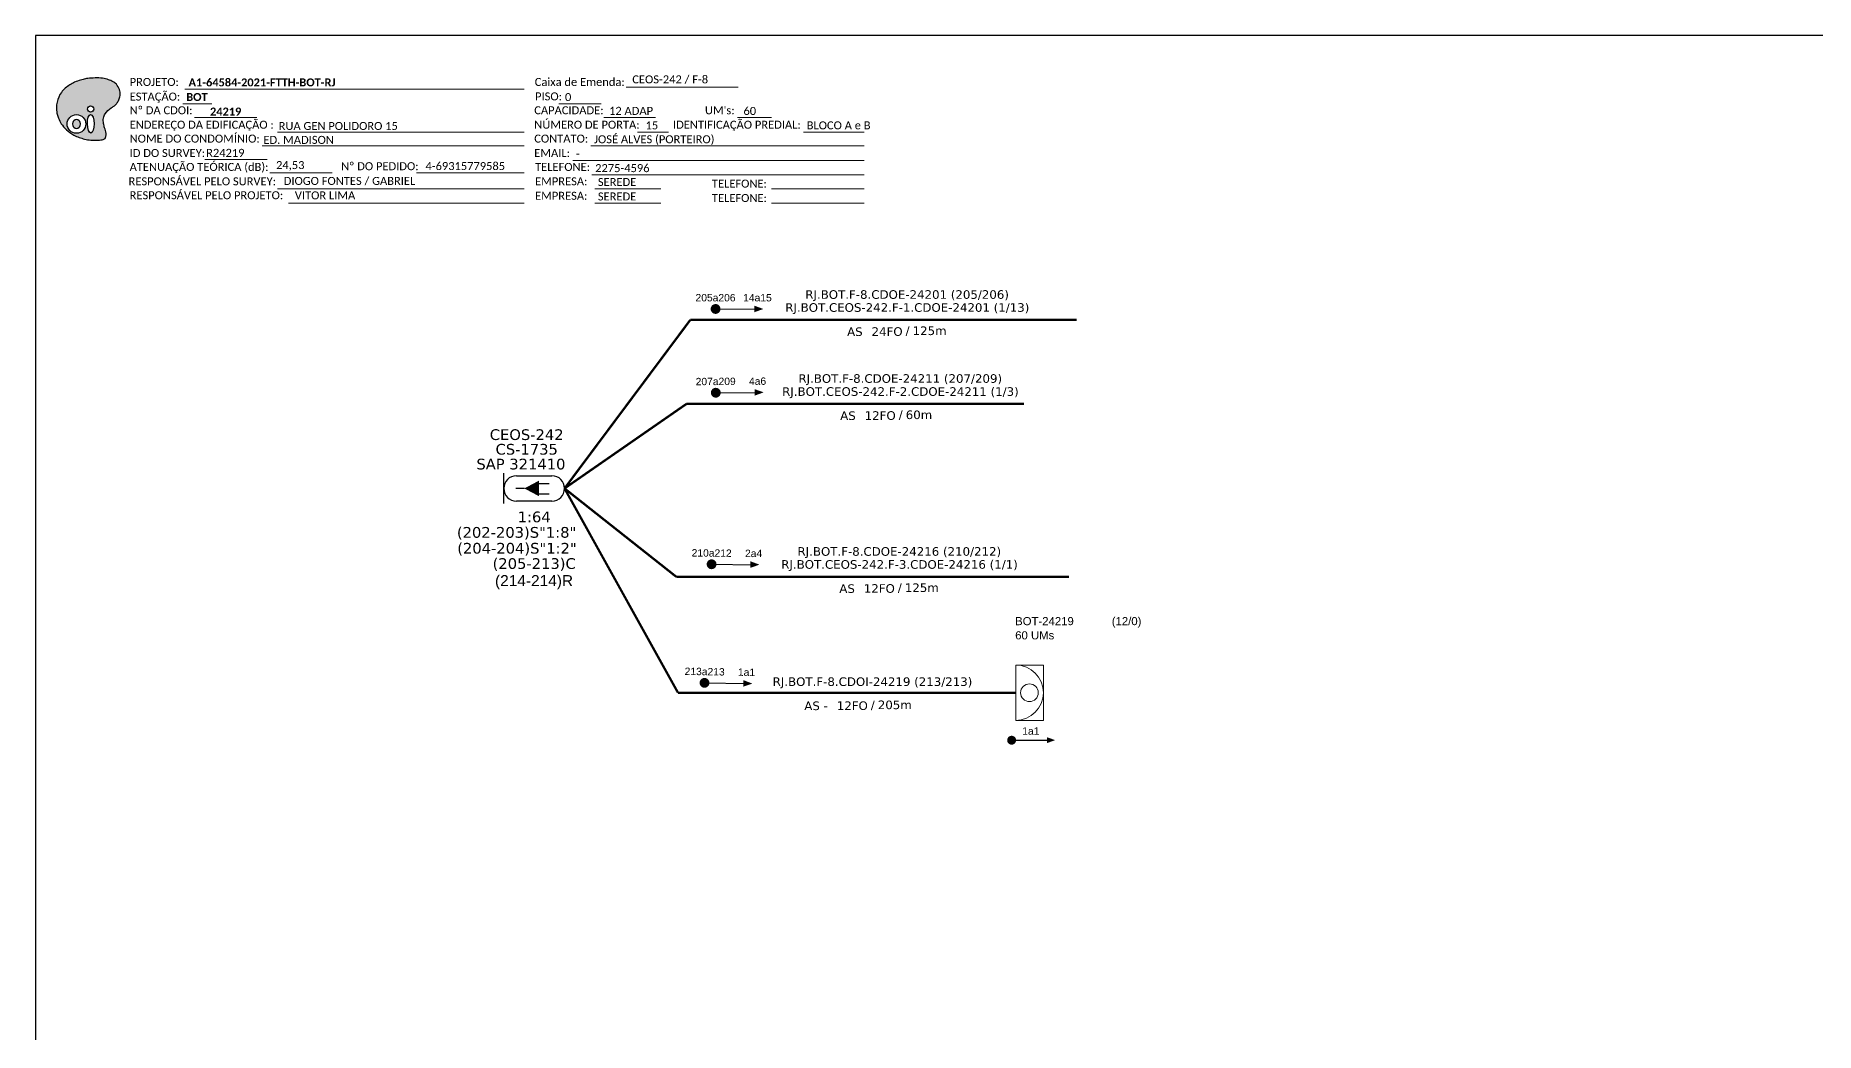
# Model space of a CAD drawing. Extents: x -89 to 749, y 705 to 1299.
# Drawn here: x -89.3 to 309.4, y 1075.5 to 1299 of the extents above; entities that cross this region are included whole.
import ezdxf
from ezdxf.enums import TextEntityAlignment as Align

# ---------------------------------------------------------------- set-up
doc = ezdxf.new("R2010")
doc.units = 0
for name, color, linetype, lineweight in [("20.0-LEGENDA DOS CDO'S", 1, 'Continuous', 0), ('20.1-CDO_INTERIOR', 1, 'Continuous', 0), ('40.1-ETIQUETAS', 1, 'Continuous', 20)]:
    doc.layers.add(name, color=color, linetype=linetype, lineweight=lineweight)
for name, color, linetype in [('20.4-CEOS', 1, 'Continuous'), ('CAP a instalar', 1, 'Continuous'), ('SETA', 7, 'Continuous')]:
    doc.layers.add(name, color=color, linetype=linetype)
doc.styles.add('ARIAL', font='arial.ttf')
doc.styles.add('siredit', font='verdana.ttf')
doc.styles.add('WMF-Calibri0', font='calibri.ttf')
doc.styles.add('WMF-Calibri1', font='calibrib.ttf')
doc.linetypes.add('FENCELINE1', pattern='A,0.25,-0.1,[133,ltypeshp.shx,S=0.1,R=0,X=-0.1,Y=0],-0.1,1', length=1.45)

# ---------------------------------------------------------------- blocks, each defined once
blk = doc.blocks.new('OI')
h = blk.add_hatch(color=40)
edge = h.paths.add_edge_path()
edge.add_spline(control_points=[(4.35, -0.67), (3.92, -0.99), (3.26, -1.5), (2.81, -2.59), (2.9, -3.5), (3.06, -4.27), (3.31, -4.85), (3.37, -5.39), (3.4, -5.88), (3.2, -6.4), (2.54, -6.61), (1.65, -6.63), (0.55, -6.67), (-0.56, -6.42), (-1.61, -6.14), (-2.77, -5.61), (-3.92, -4.77), (-4.89, -3.7), (-5.34, -2.65), (-5.6, -1.94), (-5.85, -0.96), (-5.71, 0.47), (-5.1, 2.02), (-4.14, 3.02), (-3.3, 3.61), (-2.37, 4.16), (-1.36, 4.44), (-0.56, 4.7), (0.79, 4.85), (2.24, 4.97), (3.79, 4.57), (4.67, 4.21), (5.44, 3.65), (5.76, 2.99), (6.03, 2.21), (6.01, 1.46), (5.72, 0.64), (5.31, 0.08), (4.88, -0.38), (4.51, -0.55), (4.35, -0.67)], knot_values=[0, 0, 0, 0, 1.60434, 2.417191, 3.427595, 4.282808, 4.776746, 5.304182, 5.888771, 6.258406, 6.858137, 7.79129, 8.986195, 10.124242, 11.187857, 12.242908, 13.953784, 15.414161, 16.515391, 17.349188, 17.675853, 19.552021, 21.515531, 22.568638, 23.63245, 24.621084, 25.782718, 26.745347, 27.142653, 29.870543, 31.004649, 31.921532, 32.709589, 33.801391, 34.042471, 35.192333, 35.971461, 36.628871, 37.254359, 37.836911, 37.836911, 37.836911, 37.836911], degree=3, periodic=0)
h.paths.add_polyline_path([(1.13, -0.87, -1), (-0.04, -0.87, -1)], flags=16)
edge = h.paths.add_edge_path(flags=16)
edge.add_ellipse((0.56, -3.59), major_axis=(-0.02, 1.71), ratio=0.361305, start_angle=0, end_angle=360)
h.paths.add_polyline_path([(-0.36, -3.62, -1), (-3.8, -3.62, -1)], flags=16)
edge = h.paths.add_edge_path(flags=0)
edge.add_ellipse((-2.08, -3.62), major_axis=(0, 0.885), ratio=0.758294, start_angle=0, end_angle=360)
at = {"color": 40}
for centre, radius in [((-2.08, -3.62), 1.72), ((0.54, -0.87), 0.587)]:
    blk.add_circle(centre, radius, dxfattribs=at)
blk.add_ellipse((-2.08, -3.62), major_axis=(0, 0.885), ratio=0.758294, start_param=-3.141592653589792, end_param=3.141592653589792, dxfattribs=at)
blk.add_ellipse((0.56, -3.59), major_axis=(-0.02, 1.71), ratio=0.361305, dxfattribs=at)
at = {"color": 40, "start_tangent": (-0.800898, -0.598801), "end_tangent": (-0.800898, -0.598801)}
blk.add_spline([(4.35, -0.67), (3.2, -1.78), (2.9, -2.54), (2.92, -3.55), (3.12, -4.38), (3.28, -4.85), (3.37, -5.37), (3.35, -5.95), (3.2, -6.29), (2.66, -6.55), (1.73, -6.63), (0.54, -6.62), (-0.58, -6.41), (-1.6, -6.11), (-2.56, -5.67), (-3.95, -4.67), (-4.89, -3.56), (-5.37, -2.56), (-5.64, -1.78), (-5.72, -1.46), (-5.63, 0.42), (-4.84, 2.22), (-4.13, 2.99), (-3.27, 3.62), (-2.4, 4.09), (-1.3, 4.47), (-0.37, 4.72), (0.02, 4.77), (2.75, 4.8), (3.85, 4.53), (4.69, 4.16), (5.31, 3.68), (5.85, 2.73), (5.93, 2.5), (5.94, 1.35), (5.67, 0.62), (5.29, 0.08), (4.84, -0.36), (4.35, -0.67)], degree=3, dxfattribs=at)
blk = doc.blocks.new('CARIMBO')
at = {"color": 7, "lineweight": 0}
for points in [[(35.66, -16.79), (111.64, -16.79)], [(134.48, -16.3), (159.61, -16.3)], [(35.15, -20.06), (41.7, -20.06)], [(37.81, -23.14), (51.75, -23.14)], [(119.43, -20.02), (128.92, -20.02)], [(129.48, -23.14), (141.1, -23.14)], [(159.42, -23.14), (167.09, -23.14)], [(56.38, -26.37), (111.64, -26.37)], [(137.07, -26.37), (144.01, -26.37)], [(174.24, -26.37), (187.8, -26.37)], [(52.97, -29.48), (111.64, -29.48)], [(126.6, -29.48), (187.83, -29.48)], [(40.13, -32.55), (54.07, -32.55)], [(54.67, -35.52), (68.61, -35.52)], [(122.56, -32.72), (187.83, -32.72)], [(56.38, -39.07), (111.64, -39.07)], [(126.84, -35.96), (187.83, -35.96)], [(127.45, -39.07), (142.25, -39.07)], [(167.06, -39.07), (187.83, -39.07)], [(58.87, -42.31), (111.64, -42.31)], [(127.45, -42.31), (142.25, -42.31)], [(167.06, -42.31), (187.83, -42.31)]]:
    blk.add_lwpolyline(points, dxfattribs=at)
at = {"color": 7, "xscale": 1.213923925163967, "yscale": 1.213923925163967, "zscale": 1.213923925163967, "rotation": 0.1532896023949059}
blk.add_blockref('OI', (13.86, -20.16), dxfattribs=at)
at = {"color": 7, "lineweight": 0, "style": 'WMF-Calibri0'}
for s, height, p in [('PROJETO:', 1.793, (23.26, -16.04)), ('Caixa de Emenda:', 1.7927, (114.02, -16.04)), ('ESTAÇÃO:', 1.793, (23.26, -19.32)), ('PISO:', 1.793, (114.09, -19.28)), ('ENDEREÇO DA EDIFICAÇÃO :', 1.7927, (23.26, -25.63)), ('Nº DA CDOI:', 1.7927, (23.26, -22.39)), ('CAPACIDADE:', 1.7927, (113.91, -22.39)), ('NÚMERO DE PORTA:', 1.7927, (113.91, -25.63)), ('IDENTIFICAÇÃO PREDIAL:', 1.7927, (144.99, -25.63)), ("UM's:", 1.793, (152.15, -22.39)), ('NOME DO CONDOMÍNIO:', 1.7927, (23.26, -28.74)), ('CONTATO:', 1.793, (113.91, -28.74)), ('ID DO SURVEY:', 1.7927, (23.26, -31.97)), ('EMAIL:', 1.793, (113.91, -31.97)), ('ATENUAÇÃO TEÓRICA (dB):', 1.7927, (23.26, -35.09)), ('TELEFONE:', 1.793, (114.09, -35.09)), ('RESPONSÁVEL PELO SURVEY:', 1.7927, (23.02, -38.32)), ('RESPONSÁVEL PELO PROJETO:', 1.7927, (23.26, -41.44)), ('EMPRESA:', 1.793, (114.09, -38.32)), ('EMPRESA:', 1.793, (114.09, -41.56)), ('TELEFONE:', 1.793, (153.7, -38.83)), ('TELEFONE:', 1.793, (153.7, -42.06))]:
    blk.add_text(s, height=height, dxfattribs=at).set_placement(p)
at = {"color": 7, "lineweight": 0, "flags": 8}
for tag, p, style in [('PROJ', (36.46, -16.13), 'WMF-Calibri1'), ('CEOS-XX', (135.87, -15.46), 'WMF-Calibri0'), ('EST', (35.94, -19.41), 'WMF-Calibri1'), ('PISO_PTR', (120.78, -19.42), 'WMF-Calibri0'), ('CAPAC.', (130.66, -22.52), 'WMF-Calibri0'), ('N°', (138.85, -25.77), 'WMF-Calibri0'), ("UC'S", (160.78, -22.54), 'WMF-Calibri0'), ('N°PREDIO', (174.94, -25.77), 'WMF-Calibri0'), ('NOME_DO_COND.', (53.23, -29.02), 'WMF-Calibri0'), ('LOGRADOURO', (56.65, -25.91), 'WMF-Calibri0'), ('NOME_DO_CONTATO', (127.3, -28.89), 'WMF-Calibri0'), ('_ID_', (40.39, -31.94), 'WMF-Calibri0'), ('EMAIL', (123.26, -32.12), 'WMF-Calibri0'), ('O_POTEN', (56.06, -34.68), 'WMF-Calibri0'), ('TELEFONE', (127.55, -35.36), 'WMF-Calibri0'), ('RES_SURVEY', (57.78, -38.23), 'WMF-Calibri0'), ('RES_PROJ', (60.27, -41.47), 'WMF-Calibri0'), ('EMP_RESP_SURVEY', (128.16, -38.47), 'WMF-Calibri0'), ('CONT_RESP_SURVEY', (167.76, -38.47), 'WMF-Calibri0'), ('EMP_RESP_PROJ', (128.16, -41.71), 'WMF-Calibri0'), ('CONT_RESP_PROJ', (167.76, -41.71), 'WMF-Calibri0')]:
    blk.add_attdef(tag, p, '', height=1.79, dxfattribs=dict(at, style=style))
at = {"color": 7, "lineweight": 0, "style": 'WMF-Calibri1', "flags": 8}
blk.add_attdef("N° CDO'S", text='', height=1.79, dxfattribs=at).set_placement((44.78, -22.68), align=Align.CENTER)
blk = doc.blocks.new('CEOS_RP_CT_DRT')
at = {"layer": '20.4-CEOS', "color": 0}
for p, q in [((-4.54, 1.19), (-1.19, 1.19)), ((-1.19, -1.19), (-4.54, -1.19))]:
    blk.add_line(p, q, dxfattribs=at)
for points in [[(-5.73, -1.43), (-5.73, 1.44)], [(-3.79, 0), (-4.59, 0)], [(-2.47, 0.48), (-1.45, 0.48)], [(-2.47, -0.52), (-1.45, -0.52)]]:
    blk.add_lwpolyline(points, dxfattribs=at)
blk.add_lwpolyline([(-3.79, 0, 0, 1.47, 0), (-2.41, 0, 1.47, 1.47, 0)], format="xyseb", dxfattribs=at)
for centre, start, end in [((-4.54, 0), 90, 270), ((-1.19, 0), 270, 90)]:
    blk.add_arc(centre, 1.19, start, end, dxfattribs=at)
at = {"layer": '20.4-CEOS', "color": 7, "style": 'siredit'}
for tag, p in [('Nº_DA_CEOS', (-2.86, 5.6)), ('LOCAL', (-2.86, 4.24)), ('SAP', (-2.86, 2.78)), ('RACIO_SPLITAGEM', (-2.86, -1.88)), ('FIBRAS_SPLITTER', (-2.86, -3.58)), ('RESERVA_FINAIS', (-2.86, -6.39)), ('FIBRAS_TOP_C', (-2.86, -5.08))]:
    blk.add_attdef(tag, text='', height=1.01, dxfattribs=at).set_placement(p, align=Align.TOP_CENTER)
blk = doc.blocks.new('ETIQUETA_RS5F')
at = {"layer": '40.1-ETIQUETAS', "color": 0, "style": 'siredit'}
blk.add_text('/', height=1.5, dxfattribs=at).set_placement((1.58, -1.95), align=Align.MIDDLE_RIGHT)
for tag, p in [('ETIQUETA_R_PRIMARIA', (1.21, 4.1)), ('ETIQUETA_R_SECUNDARIA', (1.21, 2.1)), ('F_ATIVAS/F_MORTAS', (1.14, -4.24))]:
    blk.add_attdef(tag, text='', height=1.5, dxfattribs=at).set_placement(p, align=Align.MIDDLE_CENTER)
for tag, p in [('TIPO_CABO', (-6.58, -2.12)), ('CAP_CABO', (0.4, -2.09))]:
    blk.add_attdef(tag, text='', height=1.5, dxfattribs=at).set_placement(p, align=Align.MIDDLE_RIGHT)
blk.add_attdef('METROS', text='', height=1.5, dxfattribs=at).set_placement((2.14, -1.95), align=Align.MIDDLE_LEFT)
for tag, p in [('FUSÃO_1', (0.85, -8.39)), ('FUSÃO_2', (0.85, -10.6)), ('FUSÃO_3', (0.85, -12.93)), ('FUSÃO_4', (0.85, -15.14)), ('FUSÃO_5', (0.85, -17.16))]:
    blk.add_attdef(tag, text='', height=1.5, dxfattribs=at).set_placement(p, align=Align.CENTER)
blk = doc.blocks.new('CDOI_INT')
at = {"layer": '20.1-CDO_INTERIOR', "color": 0, "lineweight": 18}
blk.add_lwpolyline([(4.25, -4.25), (4.25, 4.25), (0, 4.25), (0, -4.25)], close=True, dxfattribs=at)
blk.add_circle((2.12, 0), 1.36, dxfattribs=at)
blk.add_arc((0, 0), 4.25, 270, 90, dxfattribs=at)
at = {"layer": "20.0-LEGENDA DOS CDO'S", "color": 0, "style": 'ARIAL'}
for tag, p in [('CDO_N', (-0.08, 10.38)), ('SPLITER_1', (21.18, 10.38)), ('SURVEY', (-0.08, 8.2)), ('SPLITER_2', (21.19, 8.68)), ('SAP', (-0.08, 6.23)), ('1:XX', (5.94, -2.22)), ('UMS', (5.94, -4.24))]:
    blk.add_attdef(tag, p, '', height=1.36, dxfattribs=at)
blk.add_attdef('FIBRAS_UTILIZADAS', text='', height=1.36, dxfattribs=at).set_placement((15.34, 10.38), align=Align.CENTER)

msp = doc.modelspace()

# ---------------------------------------------------------------- linework, layer by layer
msp.add_lwpolyline([(-89.32, 705.02), (749.25, 705.02), (749.25, 1299.02), (-89.32, 1299.02), (-89.32, 705.02)])
at = {"color": 7, "lineweight": 0}
msp.add_lwpolyline([(-4.01, 1268.26), (20.14, 1268.26)], dxfattribs=at)
for points, const_width in [([(62.47, 1237.73, 1), (63.57, 1237.73, 1)], 1.1), ([(62.52, 1218.95, 1), (63.62, 1218.96, 1)], 1.1), ([(61.58, 1180.5, 1), (62.68, 1180.49, 1)], 1.1), ([(59.99, 1153.92, 1), (61.09, 1153.9, 1)], 1.1), ([(128.85, 1141.05, 1), (129.85, 1141.05, 1)], 1), ([(128.85, 1141.05, 1), (129.85, 1141.05, 1)], 1)]:
    msp.add_lwpolyline(points, format="xyb", close=True, dxfattribs=dict(const_width=const_width))
at = {"layer": 'CAP a instalar', "color": 7, "linetype": 'FENCELINE1', "ltscale": 5, "const_width": 0.513}
for points in [[(57.37, 1235.29), (29.18, 1197.5)], [(143.95, 1235.29), (57.37, 1235.29)], [(56.5, 1216.45), (29.18, 1197.5)], [(132.15, 1216.45), (56.5, 1216.45)], [(54.22, 1177.69), (29.18, 1197.5)], [(142.21, 1177.69), (54.22, 1177.69)]]:
    msp.add_lwpolyline(points, dxfattribs=at)
at = {"layer": 'CAP a instalar', "color": 1, "linetype": 'FENCELINE1', "ltscale": 5, "const_width": 0.513}
for points in [[(54.6, 1151.7), (29.18, 1197.5)], [(130.25, 1151.7), (54.6, 1151.7)]]:
    msp.add_lwpolyline(points, dxfattribs=at)
at = {"layer": 'SETA', "color": 7}
for points in [[(63.02, 1237.73), (72.47, 1237.71)], [(63.07, 1218.95), (72.52, 1219.01)]]:
    msp.add_lwpolyline(points, dxfattribs=at)
at = {"layer": 'SETA'}
for points in [[(62.13, 1180.49), (71.59, 1180.4)], [(60.54, 1153.91), (69.99, 1153.76)], [(129.35, 1141.05), (137.95, 1141.05)], [(129.35, 1141.05), (137.95, 1141.05)]]:
    msp.add_lwpolyline(points, dxfattribs=at)
at = {"layer": 'SETA', "color": 7}
for points in [[(71.71, 1238.46), (73.73, 1237.73), (71.71, 1237)], [(71.76, 1219.76), (73.78, 1219.04), (71.77, 1218.29)], [(70.84, 1181.16), (72.85, 1180.41), (70.82, 1179.69)]]:
    msp.add_solid(points, dxfattribs=at)
at = {"layer": 'SETA'}
for points in [[(69.25, 1154.52), (71.25, 1153.75), (69.22, 1153.05)], [(137.26, 1141.73), (139.09, 1141.07), (137.26, 1140.4)], [(137.26, 1141.73), (139.09, 1141.07), (137.26, 1140.4)]]:
    msp.add_solid(points, dxfattribs=at)

# ---------------------------------------------------------------- block references
ref = msp.add_blockref('CARIMBO', (-91.51, 1303.77))
ref.add_attrib('PROJ', 'A1-64584-2021-FTTH-BOT-RJ', (-55.05, 1287.63), dxfattribs={"color": 7, "lineweight": 0, "height": 1.7927, "style": 'WMF-Calibri1'})
ref.add_attrib('EST', 'BOT', (-55.57, 1284.35), dxfattribs={"color": 7, "lineweight": 0, "height": 1.793, "style": 'WMF-Calibri1'})
ref.add_attrib("N° CDO'S", '24219', dxfattribs={"color": 7, "lineweight": 0, "height": 1.793, "style": 'WMF-Calibri1'}).set_placement((-46.73, 1281.09), align=Align.CENTER)
ref.add_attrib('LOGRADOURO', 'RUA GEN POLIDORO 15', (-34.86, 1277.86), dxfattribs={"color": 7, "lineweight": 0, "height": 1.7927, "style": 'WMF-Calibri0'})
ref.add_attrib('NOME_DO_COND.', 'ED. MADISON', (-38.28, 1274.74), dxfattribs={"color": 7, "lineweight": 0, "height": 1.7927, "style": 'WMF-Calibri0'})
ref.add_attrib('_ID_', 'R24219', (-51.11, 1271.83), dxfattribs={"color": 7, "lineweight": 0, "height": 1.793, "style": 'WMF-Calibri0'})
ref.add_attrib('O_POTEN', '24,53', (-35.45, 1269.09), dxfattribs={"color": 7, "lineweight": 0, "height": 1.793, "style": 'WMF-Calibri0'})
ref.add_attrib('RES_SURVEY', 'DIOGO FONTES / GABRIEL', (-33.73, 1265.54), dxfattribs={"color": 7, "lineweight": 0, "height": 1.7927, "style": 'WMF-Calibri0'})
ref.add_attrib('RES_PROJ', 'VITOR LIMA', (-31.24, 1262.3), dxfattribs={"color": 7, "lineweight": 0, "height": 1.793, "style": 'WMF-Calibri0'})
ref.add_attrib('CEOS-XX', 'CEOS-242 / F-8', (44.36, 1288.31), dxfattribs={"color": 7, "lineweight": 0, "height": 1.7927, "style": 'WMF-Calibri0'})
ref.add_attrib('CAPAC.', '12 ADAP', (39.15, 1281.25), dxfattribs={"color": 7, "lineweight": 0, "height": 1.793, "style": 'WMF-Calibri0'})
ref.add_attrib("UC'S", '60', (69.27, 1281.23), dxfattribs={"color": 7, "lineweight": 0, "height": 1.793, "style": 'WMF-Calibri0'})
ref.add_attrib('PISO_PTR', '0', (29.28, 1284.34), dxfattribs={"color": 7, "lineweight": 0, "height": 1.79, "style": 'WMF-Calibri0'})
ref.add_attrib('N°', '15', (47.34, 1278), dxfattribs={"color": 7, "lineweight": 0, "height": 1.793, "style": 'WMF-Calibri0'})
ref.add_attrib('N°PREDIO', 'BLOCO A e B', (83.43, 1278), dxfattribs={"color": 7, "lineweight": 0, "height": 1.7927, "style": 'WMF-Calibri0'})
ref.add_attrib('NOME_DO_CONTATO', 'JOSÉ ALVES (PORTEIRO)', (35.79, 1274.88), dxfattribs={"color": 7, "lineweight": 0, "height": 1.7927, "style": 'WMF-Calibri0'})
ref.add_attrib('EMAIL', '-', (31.75, 1271.65), dxfattribs={"color": 7, "lineweight": 0, "height": 1.79, "style": 'WMF-Calibri0'})
ref.add_attrib('TELEFONE', '2275-4596', (36.04, 1268.41), dxfattribs={"color": 7, "lineweight": 0, "height": 1.793, "style": 'WMF-Calibri0'})
ref.add_attrib('EMP_RESP_SURVEY', 'SEREDE', (36.65, 1265.3), dxfattribs={"color": 7, "lineweight": 0, "height": 1.793, "style": 'WMF-Calibri0'})
ref.add_attrib('EMP_RESP_PROJ', 'SEREDE', (36.65, 1262.06), dxfattribs={"color": 7, "lineweight": 0, "height": 1.793, "style": 'WMF-Calibri0'})
at = {"layer": '20.1-CDO_INTERIOR', "color": 1, "ltscale": 11}
ref = msp.add_blockref('CDOI_INT', (130.25, 1151.7), dxfattribs=dict(at, xscale=1.458499505982035, yscale=1.458499505982035, zscale=1.458499505982035))
ref.add_attrib('CDO_N', 'BOT-24219', (130.13, 1166.84), dxfattribs={"layer": "20.0-LEGENDA DOS CDO'S", "color": 0, "height": 1.82, "style": 'ARIAL'})
ref.add_attrib('FIBRAS_UTILIZADAS', '       (12/0)', dxfattribs={"layer": "20.0-LEGENDA DOS CDO'S", "color": 0, "height": 1.82, "style": 'ARIAL'}).set_placement((152.63, 1166.84), align=Align.CENTER)
ref.add_attrib('SURVEY', '60 UMs', (130.14, 1163.66), dxfattribs={"layer": "20.0-LEGENDA DOS CDO'S", "color": 0, "height": 1.82, "style": 'ARIAL'})
at = {"layer": '20.4-CEOS', "color": 5}
ref = msp.add_blockref('CEOS_RP_CT_DRT', (29.19, 1197.5), dxfattribs=dict(at, xscale=2.37783237695694, yscale=2.37783237695694, zscale=2.37783237695694))
ref.add_attrib('Nº_DA_CEOS', 'CEOS-242', dxfattribs={"color": 7, "height": 2.401, "style": 'siredit'}).set_placement((20.7, 1210.76), align=Align.TOP_CENTER)
ref.add_attrib('LOCAL', 'CS-1735', dxfattribs={"color": 7, "height": 2.401, "style": 'siredit'}).set_placement((20.71, 1207.48), align=Align.TOP_CENTER)
ref.add_attrib('SAP', 'SAP 321410', dxfattribs={"color": 7, "height": 2.401, "style": 'siredit'}).set_placement((19.41, 1204.16), align=Align.TOP_CENTER)
ref.add_attrib('RACIO_SPLITAGEM', '1:64', dxfattribs={"color": 7, "height": 2.401, "style": 'siredit'}).set_placement((22.38, 1192.32), align=Align.TOP_CENTER)
ref.add_attrib('FIBRAS_SPLITTER', '(202-203)S"1:8"', dxfattribs={"color": 7, "height": 2.4008, "style": 'siredit'}).set_placement((18.44, 1188.85), align=Align.TOP_CENTER)
ref.add_attrib('FIBRAS_TOP_C', '(204-204)S"1:2"', dxfattribs={"color": 7, "height": 2.4008, "style": 'siredit'}).set_placement((18.52, 1185.29), align=Align.TOP_CENTER)
ref.add_attrib('RESERVA_FINAIS', '(205-213)C', dxfattribs={"color": 7, "height": 2.401, "style": 'siredit'}).set_placement((22.38, 1181.86), align=Align.TOP_CENTER)
at = {"layer": '40.1-ETIQUETAS', "color": 7}
ref = msp.add_blockref('ETIQUETA_RS5F', (104.45, 1235.36), dxfattribs=dict(at, xscale=1.283039983498747, yscale=1.283039983498747, zscale=1.283039983498747))
ref.add_attrib('ETIQUETA_R_PRIMARIA', 'RJ.BOT.F-8.CDOE-24201 (205/206)', dxfattribs={"color": 0, "height": 1.9246, "style": 'siredit'}).set_placement((105.93, 1240.97), align=Align.MIDDLE_CENTER)
ref.add_attrib('ETIQUETA_R_SECUNDARIA', 'RJ.BOT.CEOS-242.F-1.CDOE-24201 (1/13)', dxfattribs={"color": 0, "height": 1.9246, "style": 'siredit'}).set_placement((105.97, 1238.06), align=Align.MIDDLE_CENTER)
ref.add_attrib('TIPO_CABO', 'AS', dxfattribs={"color": 0, "height": 1.925, "style": 'siredit'}).set_placement((95.97, 1232.64), align=Align.MIDDLE_RIGHT)
ref.add_attrib('CAP_CABO', '24FO', dxfattribs={"color": 0, "height": 1.925, "style": 'siredit'}).set_placement((104.92, 1232.67), align=Align.MIDDLE_RIGHT)
ref.add_attrib('METROS', '125m', dxfattribs={"color": 0, "height": 1.925, "style": 'siredit'}).set_placement((107.16, 1232.85), align=Align.MIDDLE_LEFT)
ref = msp.add_blockref('ETIQUETA_RS5F', (102.91, 1216.52), dxfattribs=dict(at, xscale=1.283039983498747, yscale=1.283039983498747, zscale=1.283039983498747))
ref.add_attrib('ETIQUETA_R_PRIMARIA', 'RJ.BOT.F-8.CDOE-24211 (207/209)', dxfattribs={"color": 0, "height": 1.9246, "style": 'siredit'}).set_placement((104.39, 1222.14), align=Align.MIDDLE_CENTER)
ref.add_attrib('ETIQUETA_R_SECUNDARIA', 'RJ.BOT.CEOS-242.F-2.CDOE-24211 (1/3)', dxfattribs={"color": 0, "height": 1.9246, "style": 'siredit'}).set_placement((104.43, 1219.22), align=Align.MIDDLE_CENTER)
ref.add_attrib('TIPO_CABO', 'AS', dxfattribs={"color": 0, "height": 1.925, "style": 'siredit'}).set_placement((94.42, 1213.81), align=Align.MIDDLE_RIGHT)
ref.add_attrib('CAP_CABO', '12FO', dxfattribs={"color": 0, "height": 1.925, "style": 'siredit'}).set_placement((103.38, 1213.84), align=Align.MIDDLE_RIGHT)
ref.add_attrib('METROS', '60m', dxfattribs={"color": 0, "height": 1.925, "style": 'siredit'}).set_placement((105.62, 1214.01), align=Align.MIDDLE_LEFT)
ref = msp.add_blockref('ETIQUETA_RS5F', (102.71, 1177.76), dxfattribs=dict(at, xscale=1.283039983498747, yscale=1.283039983498747, zscale=1.283039983498747))
ref.add_attrib('ETIQUETA_R_PRIMARIA', 'RJ.BOT.F-8.CDOE-24216 (210/212)', dxfattribs={"color": 0, "height": 1.9246, "style": 'siredit'}).set_placement((104.18, 1183.37), align=Align.MIDDLE_CENTER)
ref.add_attrib('ETIQUETA_R_SECUNDARIA', 'RJ.BOT.CEOS-242.F-3.CDOE-24216 (1/1)', dxfattribs={"color": 0, "height": 1.9246, "style": 'siredit'}).set_placement((104.23, 1180.46), align=Align.MIDDLE_CENTER)
ref.add_attrib('TIPO_CABO', 'AS', dxfattribs={"color": 0, "height": 1.925, "style": 'siredit'}).set_placement((94.22, 1175.04), align=Align.MIDDLE_RIGHT)
ref.add_attrib('CAP_CABO', '12FO', dxfattribs={"color": 0, "height": 1.925, "style": 'siredit'}).set_placement((103.18, 1175.07), align=Align.MIDDLE_RIGHT)
ref.add_attrib('METROS', '125m', dxfattribs={"color": 0, "height": 1.925, "style": 'siredit'}).set_placement((105.42, 1175.25), align=Align.MIDDLE_LEFT)
at = {"layer": '40.1-ETIQUETAS', "color": 1}
ref = msp.add_blockref('ETIQUETA_RS5F', (96.66, 1151.48), dxfattribs=dict(at, xscale=1.283039983498747, yscale=1.283039983498747, zscale=1.283039983498747))
ref.add_attrib('ETIQUETA_R_SECUNDARIA', 'RJ.BOT.F-8.CDOI-24219 (213/213)', dxfattribs={"color": 0, "height": 1.9246, "style": 'siredit'}).set_placement((98.17, 1154.18), align=Align.MIDDLE_CENTER)
ref.add_attrib('TIPO_CABO', 'AS -', dxfattribs={"color": 0, "height": 1.925, "style": 'siredit'}).set_placement((88.17, 1148.77), align=Align.MIDDLE_RIGHT)
ref.add_attrib('CAP_CABO', '12FO', dxfattribs={"color": 0, "height": 1.925, "style": 'siredit'}).set_placement((97.13, 1148.8), align=Align.MIDDLE_RIGHT)
ref.add_attrib('METROS', '205m', dxfattribs={"color": 0, "height": 1.925, "style": 'siredit'}).set_placement((99.37, 1148.98), align=Align.MIDDLE_LEFT)

# ---------------------------------------------------------------- texts
at = {"color": 7, "lineweight": 0, "style": 'WMF-Calibri0'}
msp.add_text('Nº DO PEDIDO:', height=1.7927, dxfattribs=at).set_placement((-20.88, 1268.84))
at = {"style": 'ARIAL'}
for s, rotation, p in [('205a206', 359.8857, (63.01, 1239.44)), ('207a209', 0.3647, (63.05, 1220.66)), ('210a212', 359.4609, (62.14, 1182.2)), ('213a213', 359.0848, (60.56, 1155.62)), ('1a1', 359.0848, (69.94, 1155.47))]:
    msp.add_text(s, height=1.65, rotation=rotation, dxfattribs=at).set_placement(p, align=Align.CENTER)
at = {"color": 7, "style": 'ARIAL'}
for s, rotation, p in [('14a15', 359.8857, (72.4, 1239.43)), ('4a6', 0.3647, (72.43, 1220.72)), ('2a4', 359.4609, (71.53, 1182.11))]:
    msp.add_text(s, height=1.65, rotation=rotation, dxfattribs=at).set_placement(p, align=Align.CENTER)
msp.add_text('(214-214)R', height=2.475, dxfattribs=at).set_placement((22.35, 1175.59), align=Align.CENTER)
at = {"style": 'ARIAL'}
msp.add_text('1a1', height=1.65, dxfattribs=at).set_placement((133.65, 1142.29), align=Align.CENTER)
at = {"color": 7, "lineweight": 0, "style": 'WMF-Calibri0', "flags": 8}
msp.add_attdef('4-69315779585', (-1.97, 1268.87), '', height=1.79, dxfattribs=at)

doc.saveas('drawing.dxf')
